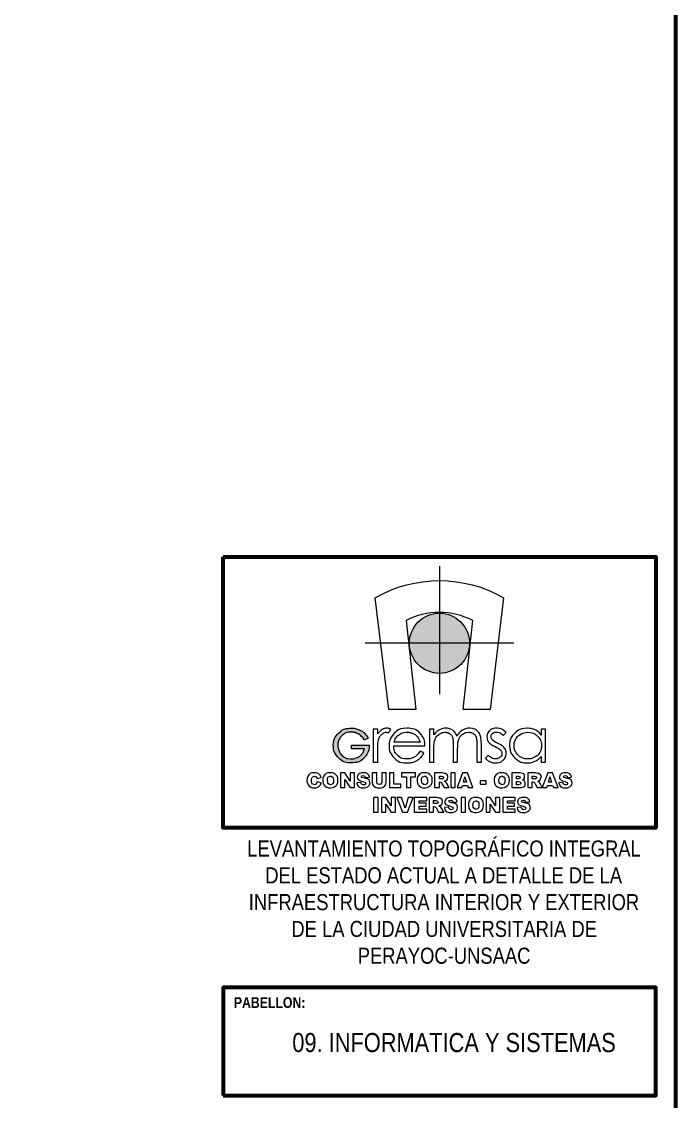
# Model space of a CAD drawing. Header units: inches. Extents: x 140 to 978, y -82 to 38.
# Drawn here: x 663.53 to 670.4, y -11.57 to -0.23 of the extents above; entities that cross this region are included whole.
import ezdxf

# ---------------------------------------------------------------- set-up
doc = ezdxf.new("R2010")
doc.units = ezdxf.units.IN
doc.header["$MEASUREMENT"] = 0
for name, color, linetype, lineweight in [('UNSAAC- ROTULO', 7, 'Continuous', 60), ('UNSAAC-TEXTOS', 250, 'Continuous', 0), ('UNSAAC-TEXTOS ROTULO', 7, 'Continuous', 15)]:
    doc.layers.add(name, color=color, linetype=linetype, lineweight=lineweight)
doc.styles.get("Standard").update_dxf_attribs({"font": 'arial.ttf'})

msp = doc.modelspace()

# ---------------------------------------------------------------- hatches: boundary and pattern name
at = {"layer": 'UNSAAC-TEXTOS'}
h = msp.add_hatch(color=252, dxfattribs=at)
h.dxf.hatch_style = 1
edge = h.paths.add_edge_path()
edge.add_arc((667.916, -6.759), 0.316, 0, 360)
h = msp.add_hatch(color=86, dxfattribs=at)
h.dxf.hatch_style = 1
edge = h.paths.add_edge_path()
edge.add_spline(control_points=[(666.901, -7.667), (666.896, -7.669), (666.891, -7.672), (666.885, -7.676)], knot_values=[0.18875, 0.18875, 0.18875, 0.18875, 0.1925, 0.1925, 0.1925, 0.1925], degree=3, periodic=0)
edge.add_spline(control_points=[(666.885, -7.676), (666.878, -7.681), (666.871, -7.687), (666.863, -7.694)], knot_values=[0.1925, 0.1925, 0.1925, 0.1925, 0.1975, 0.1975, 0.1975, 0.1975], degree=3, periodic=0)
edge.add_spline(control_points=[(666.863, -7.694), (666.859, -7.698), (666.855, -7.702), (666.851, -7.707), (666.851, -7.707), (666.85, -7.708), (666.848, -7.71)], knot_values=[0.1975, 0.1975, 0.1975, 0.1975, 0.2, 0.2, 0.2, 0.205, 0.205, 0.205, 0.205], degree=3, periodic=0)
edge.add_spline(control_points=[(666.848, -7.71), (666.847, -7.712), (666.844, -7.715), (666.841, -7.719)], knot_values=[0.205, 0.205, 0.205, 0.205, 0.21, 0.21, 0.21, 0.21], degree=3, periodic=0)
edge.add_spline(control_points=[(666.841, -7.719), (666.838, -7.722), (666.835, -7.726), (666.832, -7.731)], knot_values=[0.21, 0.21, 0.21, 0.21, 0.215, 0.215, 0.215, 0.215], degree=3, periodic=0)
edge.add_spline(control_points=[(666.832, -7.731), (666.828, -7.735), (666.823, -7.743), (666.819, -7.75), (666.817, -7.753)], knot_values=[0.215, 0.215, 0.215, 0.215, 0.22, 0.2225, 0.2225, 0.2225, 0.2225], degree=3, periodic=0)
edge.add_spline(control_points=[(666.817, -7.753), (666.814, -7.758), (666.812, -7.763), (666.81, -7.769)], knot_values=[0.2225, 0.2225, 0.2225, 0.2225, 0.2275, 0.2275, 0.2275, 0.2275], degree=3, periodic=0)
edge.add_spline(control_points=[(666.81, -7.769), (666.807, -7.775), (666.806, -7.782), (666.804, -7.789)], knot_values=[0.2275, 0.2275, 0.2275, 0.2275, 0.2325, 0.2325, 0.2325, 0.2325], degree=3, periodic=0)
edge.add_spline(control_points=[(666.804, -7.789), (666.803, -7.797), (666.802, -7.806), (666.801, -7.816)], knot_values=[0.2325, 0.2325, 0.2325, 0.2325, 0.2375, 0.2375, 0.2375, 0.2375], degree=3, periodic=0)
edge.add_spline(control_points=[(666.801, -7.816), (666.801, -7.821), (666.801, -7.826), (666.801, -7.832), (666.801, -7.832), (666.801, -7.834), (666.801, -7.836)], knot_values=[0.2375, 0.2375, 0.2375, 0.2375, 0.24, 0.24, 0.24, 0.245, 0.245, 0.245, 0.245], degree=3, periodic=0)
edge.add_spline(control_points=[(666.801, -7.836), (666.801, -7.838), (666.801, -7.842), (666.801, -7.846)], knot_values=[0.245, 0.245, 0.245, 0.245, 0.25, 0.25, 0.25, 0.25], degree=3, periodic=0)
edge.add_spline(control_points=[(666.801, -7.846), (666.802, -7.85), (666.802, -7.855), (666.802, -7.859)], knot_values=[0.25, 0.25, 0.25, 0.25, 0.255, 0.255, 0.255, 0.255], degree=3, periodic=0)
edge.add_spline(control_points=[(666.802, -7.859), (666.803, -7.864), (666.804, -7.872), (666.805, -7.88), (666.806, -7.883)], knot_values=[0.255, 0.255, 0.255, 0.255, 0.26, 0.2625, 0.2625, 0.2625, 0.2625], degree=3, periodic=0)
edge.add_spline(control_points=[(666.806, -7.883), (666.807, -7.888), (666.809, -7.893), (666.811, -7.899)], knot_values=[0.2625, 0.2625, 0.2625, 0.2625, 0.2675, 0.2675, 0.2675, 0.2675], degree=3, periodic=0)
edge.add_spline(control_points=[(666.811, -7.899), (666.813, -7.904), (666.816, -7.91), (666.82, -7.916)], knot_values=[0.2675, 0.2675, 0.2675, 0.2675, 0.2725, 0.2725, 0.2725, 0.2725], degree=3, periodic=0)
edge.add_spline(control_points=[(666.82, -7.916), (666.823, -7.923), (666.828, -7.93), (666.834, -7.937)], knot_values=[0.2725, 0.2725, 0.2725, 0.2725, 0.2775, 0.2775, 0.2775, 0.2775], degree=3, periodic=0)
edge.add_spline(control_points=[(666.834, -7.937), (666.837, -7.941), (666.84, -7.945), (666.844, -7.95), (666.844, -7.95), (666.845, -7.951), (666.847, -7.953)], knot_values=[0.2775, 0.2775, 0.2775, 0.2775, 0.28, 0.28, 0.28, 0.285, 0.285, 0.285, 0.285], degree=3, periodic=0)
edge.add_spline(control_points=[(666.847, -7.953), (666.851, -7.958), (666.858, -7.966), (666.868, -7.975)], knot_values=[0.285, 0.285, 0.285, 0.285, 0.295, 0.295, 0.295, 0.295], degree=3, periodic=0)
edge.add_spline(control_points=[(666.868, -7.975), (666.872, -7.979), (666.88, -7.986), (666.888, -7.992), (666.891, -7.994)], knot_values=[0.295, 0.295, 0.295, 0.295, 0.3, 0.3025, 0.3025, 0.3025, 0.3025], degree=3, periodic=0)
edge.add_spline(control_points=[(666.891, -7.994), (666.895, -7.996), (666.899, -7.999), (666.904, -8.001)], knot_values=[0.3025, 0.3025, 0.3025, 0.3025, 0.30625, 0.30625, 0.30625, 0.30625], degree=3, periodic=0)
edge.add_spline(control_points=[(666.904, -8.001), (666.908, -8.003), (666.911, -8.004), (666.915, -8.006)], knot_values=[0.30625, 0.30625, 0.30625, 0.30625, 0.30875, 0.30875, 0.30875, 0.30875], degree=3, periodic=0)
edge.add_spline(control_points=[(666.915, -8.006), (666.921, -8.008), (666.927, -8.009), (666.934, -8.011)], knot_values=[0.30875, 0.30875, 0.30875, 0.30875, 0.3125, 0.3125, 0.3125, 0.3125], degree=3, periodic=0)
edge.add_spline(control_points=[(666.934, -8.011), (666.943, -8.013), (666.954, -8.014), (666.967, -8.015)], knot_values=[0.3125, 0.3125, 0.3125, 0.3125, 0.3175, 0.3175, 0.3175, 0.3175], degree=3, periodic=0)
edge.add_spline(control_points=[(666.967, -8.015), (666.974, -8.015), (666.981, -8.015), (666.988, -8.015), (666.988, -8.015), (666.99, -8.015), (666.994, -8.015)], knot_values=[0.3175, 0.3175, 0.3175, 0.3175, 0.32, 0.32, 0.32, 0.325, 0.325, 0.325, 0.325], degree=3, periodic=0)
edge.add_spline(control_points=[(666.994, -8.015), (667, -8.015), (667.013, -8.014), (667.026, -8.013)], knot_values=[0.325, 0.325, 0.325, 0.325, 0.335, 0.335, 0.335, 0.335], degree=3, periodic=0)
edge.add_spline(control_points=[(667.026, -8.013), (667.033, -8.012), (667.044, -8.01), (667.054, -8.008), (667.058, -8.007)], knot_values=[0.335, 0.335, 0.335, 0.335, 0.34, 0.3425, 0.3425, 0.3425, 0.3425], degree=3, periodic=0)
edge.add_spline(control_points=[(667.058, -8.007), (667.063, -8.006), (667.068, -8.004), (667.073, -8.002)], knot_values=[0.3425, 0.3425, 0.3425, 0.3425, 0.34625, 0.34625, 0.34625, 0.34625], degree=3, periodic=0)
edge.add_spline(control_points=[(667.073, -8.002), (667.077, -8), (667.08, -7.999), (667.084, -7.997)], knot_values=[0.34625, 0.34625, 0.34625, 0.34625, 0.34875, 0.34875, 0.34875, 0.34875], degree=3, periodic=0)
edge.add_spline(control_points=[(667.084, -7.997), (667.089, -7.994), (667.095, -7.99), (667.1, -7.986)], knot_values=[0.34875, 0.34875, 0.34875, 0.34875, 0.3525, 0.3525, 0.3525, 0.3525], degree=3, periodic=0)
edge.add_spline(control_points=[(667.1, -7.986), (667.108, -7.98), (667.116, -7.972), (667.124, -7.963)], knot_values=[0.3525, 0.3525, 0.3525, 0.3525, 0.3575, 0.3575, 0.3575, 0.3575], degree=3, periodic=0)
edge.add_spline(control_points=[(667.124, -7.963), (667.128, -7.959), (667.133, -7.954), (667.138, -7.948), (667.138, -7.948), (667.138, -7.947), (667.14, -7.945)], knot_values=[0.3575, 0.3575, 0.3575, 0.3575, 0.36, 0.36, 0.36, 0.365, 0.365, 0.365, 0.365], degree=3, periodic=0)
edge.add_spline(control_points=[(667.14, -7.945), (667.143, -7.942), (667.148, -7.935), (667.153, -7.927)], knot_values=[0.365, 0.365, 0.365, 0.365, 0.375, 0.375, 0.375, 0.375], degree=3, periodic=0)
edge.add_spline(control_points=[(667.153, -7.927), (667.156, -7.923), (667.16, -7.917), (667.163, -7.91), (667.164, -7.908)], knot_values=[0.375, 0.375, 0.375, 0.375, 0.38, 0.3825, 0.3825, 0.3825, 0.3825], degree=3, periodic=0)
edge.add_spline(control_points=[(667.164, -7.908), (667.167, -7.903), (667.169, -7.898), (667.17, -7.892)], knot_values=[0.3825, 0.3825, 0.3825, 0.3825, 0.3875, 0.3875, 0.3875, 0.3875], degree=3, periodic=0)
edge.add_spline(control_points=[(667.17, -7.892), (667.172, -7.887), (667.174, -7.88), (667.175, -7.873)], knot_values=[0.3875, 0.3875, 0.3875, 0.3875, 0.3925, 0.3925, 0.3925, 0.3925], degree=3, periodic=0)
edge.add_spline(control_points=[(667.175, -7.873), (667.176, -7.865), (667.177, -7.856), (667.177, -7.846)], knot_values=[0.3925, 0.3925, 0.3925, 0.3925, 0.3975, 0.3975, 0.3975, 0.3975], degree=3, periodic=0)
edge.add_spline(control_points=[(667.177, -7.846), (667.178, -7.841), (667.178, -7.836), (667.178, -7.83)], knot_values=[0.3975, 0.3975, 0.3975, 0.3975, 0.4, 0.4, 0.4, 0.4], degree=3, periodic=0)
edge.add_spline(control_points=[(667.178, -7.83), (667.178, -7.83), (667.178, -7.83), (666.991, -7.83), (666.991, -7.83)], knot_values=[0.4, 0.4, 0.4, 0.4, 0.42, 0.44, 0.44, 0.44, 0.44], degree=3, periodic=0)
edge.add_spline(control_points=[(666.991, -7.83), (666.991, -7.83), (666.991, -7.83), (666.991, -7.868), (666.991, -7.868)], knot_values=[0.44, 0.44, 0.44, 0.44, 0.46, 0.48, 0.48, 0.48, 0.48], degree=3, periodic=0)
edge.add_spline(control_points=[(666.991, -7.868), (666.991, -7.868), (666.991, -7.868), (667.127, -7.868), (667.127, -7.868), (667.127, -7.868), (667.126, -7.871), (667.124, -7.875)], knot_values=[0.48, 0.48, 0.48, 0.48, 0.5, 0.52, 0.52, 0.52, 0.53, 0.53, 0.53, 0.53], degree=3, periodic=0)
edge.add_spline(control_points=[(667.12, -7.891), (667.121, -7.885), (667.123, -7.88), (667.124, -7.875)], knot_values=[0.53, 0.53, 0.53, 0.53, 0.54, 0.54, 0.54, 0.54], degree=3, periodic=0)
edge.add_spline(control_points=[(667.107, -7.915), (667.111, -7.909), (667.114, -7.904), (667.116, -7.899)], knot_values=[0.545, 0.545, 0.545, 0.545, 0.555, 0.555, 0.555, 0.555], degree=3, periodic=0)
edge.add_spline(control_points=[(667.099, -7.925), (667.102, -7.922), (667.105, -7.918), (667.107, -7.915)], knot_values=[0.555, 0.555, 0.555, 0.555, 0.56, 0.56, 0.56, 0.56], degree=3, periodic=0)
edge.add_spline(control_points=[(667.045, -7.962), (667.049, -7.961), (667.051, -7.96), (667.051, -7.96), (667.071, -7.951), (667.087, -7.939), (667.099, -7.925), (667.099, -7.925)], knot_values=[0.56, 0.56, 0.56, 0.56, 0.57, 0.57, 0.57, 0.59, 0.61, 0.61, 0.61, 0.61], degree=3, periodic=0)
edge.add_spline(control_points=[(667.031, -7.967), (667.036, -7.966), (667.041, -7.964), (667.045, -7.962)], knot_values=[0.61, 0.61, 0.61, 0.61, 0.62, 0.62, 0.62, 0.62], degree=3, periodic=0)
edge.add_spline(control_points=[(667.015, -7.971), (667.018, -7.971), (667.021, -7.97), (667.023, -7.969)], knot_values=[0.625, 0.625, 0.625, 0.625, 0.63, 0.63, 0.63, 0.63], degree=3, periodic=0)
edge.add_spline(control_points=[(666.978, -7.972), (666.985, -7.973), (666.989, -7.973), (666.989, -7.973), (666.994, -7.973), (666.999, -7.973), (667.003, -7.972)], knot_values=[0.635, 0.635, 0.635, 0.635, 0.645, 0.645, 0.645, 0.65, 0.65, 0.65, 0.65], degree=3, periodic=0)
edge.add_spline(control_points=[(666.948, -7.969), (666.95, -7.969), (666.961, -7.971), (666.971, -7.972), (666.978, -7.972)], knot_values=[0.65, 0.65, 0.65, 0.65, 0.6525, 0.6625, 0.6625, 0.6625, 0.6625], degree=3, periodic=0)
edge.add_spline(control_points=[(666.935, -7.965), (666.94, -7.967), (666.944, -7.968), (666.948, -7.969)], knot_values=[0.6625, 0.6625, 0.6625, 0.6625, 0.6675, 0.6675, 0.6675, 0.6675], degree=3, periodic=0)
edge.add_spline(control_points=[(666.922, -7.958), (666.927, -7.961), (666.931, -7.963), (666.935, -7.965)], knot_values=[0.6675, 0.6675, 0.6675, 0.6675, 0.6725, 0.6725, 0.6725, 0.6725], degree=3, periodic=0)
edge.add_spline(control_points=[(666.906, -7.947), (666.911, -7.952), (666.917, -7.955), (666.922, -7.958)], knot_values=[0.6725, 0.6725, 0.6725, 0.6725, 0.6775, 0.6775, 0.6775, 0.6775], degree=3, periodic=0)
edge.add_spline(control_points=[(666.861, -7.89), (666.862, -7.892), (666.863, -7.893), (666.863, -7.893), (666.872, -7.913), (666.883, -7.928), (666.896, -7.94), (666.896, -7.94)], knot_values=[0.68, 0.68, 0.68, 0.68, 0.685, 0.685, 0.685, 0.705, 0.725, 0.725, 0.725, 0.725], degree=3, periodic=0)
edge.add_spline(control_points=[(666.854, -7.871), (666.857, -7.879), (666.86, -7.886), (666.861, -7.89)], knot_values=[0.725, 0.725, 0.725, 0.725, 0.735, 0.735, 0.735, 0.735], degree=3, periodic=0)
edge.add_spline(control_points=[(666.849, -7.851), (666.849, -7.853), (666.851, -7.86), (666.853, -7.867), (666.854, -7.871)], knot_values=[0.735, 0.735, 0.735, 0.735, 0.7375, 0.7425, 0.7425, 0.7425, 0.7425], degree=3, periodic=0)
edge.add_spline(control_points=[(666.847, -7.836), (666.847, -7.838), (666.848, -7.841), (666.848, -7.843)], knot_values=[0.745, 0.745, 0.745, 0.745, 0.7475, 0.7475, 0.7475, 0.7475], degree=3, periodic=0)
edge.add_spline(control_points=[(666.848, -7.818), (666.847, -7.825), (666.847, -7.83), (666.847, -7.836)], knot_values=[0.7475, 0.7475, 0.7475, 0.7475, 0.7525, 0.7525, 0.7525, 0.7525], degree=3, periodic=0)
edge.add_spline(control_points=[(666.852, -7.797), (666.85, -7.805), (666.849, -7.812), (666.848, -7.818)], knot_values=[0.7525, 0.7525, 0.7525, 0.7525, 0.7575, 0.7575, 0.7575, 0.7575], degree=3, periodic=0)
edge.add_spline(control_points=[(666.892, -7.729), (666.89, -7.73), (666.89, -7.731), (666.89, -7.731), (666.874, -7.746), (666.863, -7.764), (666.856, -7.784), (666.856, -7.784)], knot_values=[0.76, 0.76, 0.76, 0.76, 0.765, 0.765, 0.765, 0.785, 0.805, 0.805, 0.805, 0.805], degree=3, periodic=0)
edge.add_spline(control_points=[(666.907, -7.716), (666.9, -7.721), (666.895, -7.726), (666.892, -7.729)], knot_values=[0.805, 0.805, 0.805, 0.805, 0.815, 0.815, 0.815, 0.815], degree=3, periodic=0)
edge.add_spline(control_points=[(666.923, -7.705), (666.921, -7.706), (666.915, -7.71), (666.91, -7.714), (666.907, -7.716)], knot_values=[0.815, 0.815, 0.815, 0.815, 0.8175, 0.8225, 0.8225, 0.8225, 0.8225], degree=3, periodic=0)
edge.add_spline(control_points=[(666.936, -7.699), (666.931, -7.701), (666.927, -7.703), (666.923, -7.705)], knot_values=[0.8225, 0.8225, 0.8225, 0.8225, 0.8275, 0.8275, 0.8275, 0.8275], degree=3, periodic=0)
edge.add_spline(control_points=[(666.952, -7.695), (666.946, -7.696), (666.94, -7.697), (666.936, -7.699)], knot_values=[0.8275, 0.8275, 0.8275, 0.8275, 0.8325, 0.8325, 0.8325, 0.8325], degree=3, periodic=0)
edge.add_spline(control_points=[(666.973, -7.693), (666.965, -7.693), (666.958, -7.694), (666.952, -7.695)], knot_values=[0.8325, 0.8325, 0.8325, 0.8325, 0.8375, 0.8375, 0.8375, 0.8375], degree=3, periodic=0)
edge.add_spline(control_points=[(666.987, -7.692), (666.982, -7.692), (666.977, -7.693), (666.973, -7.693)], knot_values=[0.8375, 0.8375, 0.8375, 0.8375, 0.84, 0.84, 0.84, 0.84], degree=3, periodic=0)
edge.add_spline(control_points=[(667.041, -7.702), (667.024, -7.695), (667.005, -7.692), (666.987, -7.692), (666.987, -7.692)], knot_values=[0.84, 0.84, 0.84, 0.84, 0.86, 0.88, 0.88, 0.88, 0.88], degree=3, periodic=0)
edge.add_spline(control_points=[(667.086, -7.726), (667.074, -7.716), (667.059, -7.708), (667.041, -7.702), (667.041, -7.702)], knot_values=[0.88, 0.88, 0.88, 0.88, 0.9, 0.92, 0.92, 0.92, 0.92], degree=3, periodic=0)
edge.add_spline(control_points=[(667.086, -7.726), (667.086, -7.726), (667.098, -7.736), (667.112, -7.752), (667.126, -7.775)], knot_values=[0.92, 0.92, 0.92, 0.92, 0.96, 1, 1, 1, 1], degree=3, periodic=0)
edge.add_spline(control_points=[(667.126, -7.775), (667.126, -7.775), (667.136, -7.77), (667.146, -7.765)], knot_values=[0, 0, 0, 0, 0.02, 0.02, 0.02, 0.02], degree=3, periodic=0)
edge.add_spline(control_points=[(667.146, -7.765), (667.156, -7.76), (667.166, -7.755), (667.166, -7.755), (667.166, -7.755), (667.164, -7.752), (667.161, -7.748)], knot_values=[0.02, 0.02, 0.02, 0.02, 0.04, 0.04, 0.04, 0.05, 0.05, 0.05, 0.05], degree=3, periodic=0)
edge.add_spline(control_points=[(667.161, -7.748), (667.159, -7.743), (667.156, -7.737), (667.152, -7.732)], knot_values=[0.05, 0.05, 0.05, 0.05, 0.06, 0.06, 0.06, 0.06], degree=3, periodic=0)
edge.add_spline(control_points=[(667.152, -7.732), (667.15, -7.729), (667.149, -7.727), (667.147, -7.724)], knot_values=[0.06, 0.06, 0.06, 0.06, 0.065, 0.065, 0.065, 0.065], degree=3, periodic=0)
edge.add_spline(control_points=[(667.147, -7.724), (667.145, -7.721), (667.143, -7.719), (667.14, -7.716)], knot_values=[0.065, 0.065, 0.065, 0.065, 0.07, 0.07, 0.07, 0.07], degree=3, periodic=0)
edge.add_spline(control_points=[(667.14, -7.716), (667.138, -7.713), (667.135, -7.71), (667.132, -7.707)], knot_values=[0.07, 0.07, 0.07, 0.07, 0.075, 0.075, 0.075, 0.075], degree=3, periodic=0)
edge.add_spline(control_points=[(667.132, -7.707), (667.128, -7.704), (667.125, -7.7), (667.121, -7.697), (667.121, -7.697), (667.118, -7.695), (667.115, -7.692)], knot_values=[0.075, 0.075, 0.075, 0.075, 0.08, 0.08, 0.08, 0.09, 0.09, 0.09, 0.09], degree=3, periodic=0)
edge.add_spline(control_points=[(667.115, -7.692), (667.112, -7.689), (667.108, -7.686), (667.103, -7.683)], knot_values=[0.09, 0.09, 0.09, 0.09, 0.1, 0.1, 0.1, 0.1], degree=3, periodic=0)
edge.add_spline(control_points=[(667.103, -7.683), (667.101, -7.681), (667.098, -7.68), (667.096, -7.678)], knot_values=[0.1, 0.1, 0.1, 0.1, 0.105, 0.105, 0.105, 0.105], degree=3, periodic=0)
edge.add_spline(control_points=[(667.096, -7.678), (667.091, -7.675), (667.085, -7.672), (667.077, -7.668)], knot_values=[0.105, 0.105, 0.105, 0.105, 0.115, 0.115, 0.115, 0.115], degree=3, periodic=0)
edge.add_spline(control_points=[(667.077, -7.668), (667.073, -7.667), (667.069, -7.665), (667.063, -7.663), (667.063, -7.663), (667.061, -7.662), (667.056, -7.661)], knot_values=[0.115, 0.115, 0.115, 0.115, 0.12, 0.12, 0.12, 0.13, 0.13, 0.13, 0.13], degree=3, periodic=0)
edge.add_spline(control_points=[(667.056, -7.661), (667.052, -7.659), (667.047, -7.658), (667.041, -7.656)], knot_values=[0.13, 0.13, 0.13, 0.13, 0.14, 0.14, 0.14, 0.14], degree=3, periodic=0)
edge.add_spline(control_points=[(667.041, -7.656), (667.038, -7.655), (667.035, -7.655), (667.032, -7.654)], knot_values=[0.14, 0.14, 0.14, 0.14, 0.145, 0.145, 0.145, 0.145], degree=3, periodic=0)
edge.add_spline(control_points=[(667.032, -7.654), (667.026, -7.653), (667.019, -7.652), (667.009, -7.652)], knot_values=[0.145, 0.145, 0.145, 0.145, 0.155, 0.155, 0.155, 0.155], degree=3, periodic=0)
edge.add_spline(control_points=[(667.009, -7.652), (667.003, -7.651), (666.998, -7.651), (666.991, -7.651), (666.991, -7.651), (666.989, -7.651), (666.986, -7.651)], knot_values=[0.155, 0.155, 0.155, 0.155, 0.16, 0.16, 0.16, 0.165, 0.165, 0.165, 0.165], degree=3, periodic=0)
edge.add_spline(control_points=[(666.986, -7.651), (666.979, -7.652), (666.968, -7.652), (666.955, -7.653)], knot_values=[0.165, 0.165, 0.165, 0.165, 0.175, 0.175, 0.175, 0.175], degree=3, periodic=0)
edge.add_spline(control_points=[(666.955, -7.653), (666.948, -7.654), (666.938, -7.655), (666.928, -7.657), (666.925, -7.658)], knot_values=[0.175, 0.175, 0.175, 0.175, 0.18, 0.1825, 0.1825, 0.1825, 0.1825], degree=3, periodic=0)
edge.add_spline(control_points=[(666.925, -7.658), (666.92, -7.659), (666.915, -7.66), (666.91, -7.662)], knot_values=[0.1825, 0.1825, 0.1825, 0.1825, 0.18625, 0.18625, 0.18625, 0.18625], degree=3, periodic=0)
edge.add_spline(control_points=[(666.91, -7.662), (666.907, -7.664), (666.904, -7.665), (666.901, -7.667)], knot_values=[0.18625, 0.18625, 0.18625, 0.18625, 0.18875, 0.18875, 0.18875, 0.18875], degree=3, periodic=0)

# ---------------------------------------------------------------- linework, layer by layer
at = {"layer": 'UNSAAC- ROTULO'}
for points in [[(596.895, 30.151), (670.395, 30.151), (670.395, -20.849), (596.895, -20.849)], [(665.642, -5.851), (670.19, -5.851), (670.19, -8.697), (665.642, -8.697)], [(665.642, -11.506), (670.19, -11.506), (670.19, -10.373), (665.642, -10.373)]]:
    msp.add_lwpolyline(points, close=True, dxfattribs=at)
at = {"layer": 'UNSAAC-TEXTOS'}
for p, q in [((667.916, -5.949), (667.916, -7.295)), ((668.698, -6.759), (667.134, -6.759))]:
    msp.add_line(p, q, dxfattribs=at)
at = {"layer": 'UNSAAC-TEXTOS', "lineweight": 20}
msp.add_lwpolyline([(667.669, -7.454), (667.383, -7.454), (667.242, -6.281, -0.266421), (668.59, -6.281), (668.45, -7.454), (668.164, -7.454), (668.266, -6.521, 0.242709), (667.566, -6.52), (667.669, -7.454)], format="xyb", close=True, dxfattribs=at)
at = {"layer": 'UNSAAC-TEXTOS'}
for points in [[(666.649, -8.131), (666.642, -8.128), (666.622, -8.121), (666.602, -8.118), (666.599, -8.118), (666.576, -8.121), (666.559, -8.128), (666.543, -8.141), (666.533, -8.158), (666.526, -8.174), (666.523, -8.198), (666.523, -8.208), (666.529, -8.228), (666.536, -8.244), (666.546, -8.261), (666.563, -8.271), (666.582, -8.277), (666.602, -8.277), (666.619, -8.277), (666.639, -8.271), (666.646, -8.267), (666.659, -8.254), (666.666, -8.244), (666.672, -8.224), (666.632, -8.214), (666.629, -8.218), (666.622, -8.234), (666.619, -8.238), (666.602, -8.244), (666.596, -8.241), (666.579, -8.234), (666.573, -8.221), (666.573, -8.198), (666.573, -8.184), (666.579, -8.168), (666.586, -8.161), (666.602, -8.154), (666.616, -8.158), (666.626, -8.164), (666.629, -8.178), (666.672, -8.168), (666.669, -8.161), (666.662, -8.145)], [(666.828, -8.141), (666.825, -8.138), (666.812, -8.128), (666.792, -8.121), (666.769, -8.118), (666.765, -8.118), (666.745, -8.121), (666.725, -8.128), (666.712, -8.141), (666.709, -8.141), (666.699, -8.158), (666.692, -8.178), (666.692, -8.198), (666.692, -8.204), (666.695, -8.228), (666.702, -8.244), (666.712, -8.257), (666.729, -8.271), (666.732, -8.271), (666.749, -8.277), (666.772, -8.277), (666.775, -8.277), (666.798, -8.274), (666.815, -8.267), (666.828, -8.257), (666.842, -8.241), (666.842, -8.238), (666.848, -8.221), (666.848, -8.198), (666.848, -8.194), (666.848, -8.171), (666.842, -8.154)], [(666.769, -8.154), (666.778, -8.154), (666.795, -8.164), (666.798, -8.174), (666.802, -8.198), (666.802, -8.218), (666.795, -8.234), (666.788, -8.238), (666.772, -8.244), (666.762, -8.241), (666.745, -8.231), (666.742, -8.221), (666.739, -8.198), (666.739, -8.181), (666.745, -8.164), (666.752, -8.161)], [(666.921, -8.121), (666.875, -8.121), (666.875, -8.274), (666.921, -8.274), (666.921, -8.191), (666.978, -8.274), (667.024, -8.274), (667.024, -8.121), (666.978, -8.121), (666.978, -8.208)], [(667.16, -8.184), (667.157, -8.184), (667.141, -8.178), (667.114, -8.171), (667.101, -8.168), (667.094, -8.161), (667.101, -8.151), (667.114, -8.148), (667.127, -8.151), (667.137, -8.168), (667.18, -8.164), (667.174, -8.145), (667.16, -8.131), (667.157, -8.128), (667.141, -8.121), (667.117, -8.118), (667.097, -8.121), (667.081, -8.125), (667.074, -8.128), (667.057, -8.141), (667.057, -8.145), (667.051, -8.164), (667.054, -8.178), (667.064, -8.194), (667.071, -8.198), (667.087, -8.204), (667.111, -8.211), (667.117, -8.214), (667.134, -8.221), (667.141, -8.231), (667.134, -8.244), (667.117, -8.247), (667.114, -8.247), (667.097, -8.238), (667.091, -8.221), (667.048, -8.224), (667.048, -8.228), (667.051, -8.247), (667.064, -8.264), (667.074, -8.271), (667.094, -8.277), (667.117, -8.277), (667.137, -8.277), (667.154, -8.271), (667.164, -8.267), (667.177, -8.254), (667.18, -8.244), (667.187, -8.224), (667.184, -8.221), (667.18, -8.204), (667.177, -8.198)], [(667.257, -8.121), (667.21, -8.121), (667.21, -8.214), (667.21, -8.218), (667.214, -8.241), (667.224, -8.257), (667.24, -8.271), (667.244, -8.271), (667.263, -8.277), (667.267, -8.277), (667.287, -8.277), (667.3, -8.277), (667.32, -8.274), (667.323, -8.271), (667.34, -8.261), (667.343, -8.257), (667.353, -8.241), (667.353, -8.234), (667.356, -8.214), (667.356, -8.121), (667.31, -8.121), (667.31, -8.214), (667.31, -8.218), (667.303, -8.234), (667.303, -8.238), (667.283, -8.241), (667.263, -8.234), (667.257, -8.214)], [(667.509, -8.238), (667.436, -8.238), (667.436, -8.121), (667.39, -8.121), (667.39, -8.274), (667.509, -8.274)], [(667.616, -8.161), (667.665, -8.161), (667.665, -8.121), (667.519, -8.121), (667.519, -8.161), (667.569, -8.161), (667.569, -8.274), (667.616, -8.274)], [(667.831, -8.154), (667.818, -8.141), (667.815, -8.138), (667.802, -8.128), (667.782, -8.121), (667.758, -8.118), (667.755, -8.118), (667.735, -8.121), (667.715, -8.128), (667.702, -8.141), (667.699, -8.141), (667.689, -8.158), (667.682, -8.178), (667.682, -8.198), (667.682, -8.204), (667.685, -8.228), (667.692, -8.244), (667.702, -8.257), (667.719, -8.271), (667.722, -8.271), (667.738, -8.277), (667.762, -8.277), (667.765, -8.277), (667.788, -8.274), (667.805, -8.267), (667.818, -8.257), (667.831, -8.241), (667.831, -8.238), (667.838, -8.221), (667.841, -8.198), (667.841, -8.194), (667.838, -8.171)], [(667.735, -8.164), (667.742, -8.161), (667.758, -8.154), (667.768, -8.154), (667.785, -8.164), (667.788, -8.174), (667.792, -8.198), (667.792, -8.218), (667.785, -8.234), (667.778, -8.238), (667.762, -8.244), (667.752, -8.241), (667.735, -8.231), (667.732, -8.221), (667.728, -8.198), (667.728, -8.181)], [(667.998, -8.138), (667.994, -8.138), (667.978, -8.125), (667.968, -8.125), (667.944, -8.121), (667.865, -8.121), (667.865, -8.274), (667.915, -8.274), (667.915, -8.214), (667.918, -8.214), (667.931, -8.218), (667.938, -8.228), (667.964, -8.274), (668.017, -8.274), (667.994, -8.231), (667.988, -8.221), (667.981, -8.214), (667.968, -8.208), (667.984, -8.201), (668.001, -8.188), (668.001, -8.184), (668.004, -8.164), (668.004, -8.158)], [(667.915, -8.154), (667.934, -8.154), (667.951, -8.158), (667.958, -8.168), (667.954, -8.178), (667.948, -8.181), (667.934, -8.184), (667.915, -8.184)], [(668.081, -8.121), (668.034, -8.121), (668.034, -8.274), (668.081, -8.274)], [(668.21, -8.121), (668.157, -8.121), (668.101, -8.274), (668.15, -8.274), (668.157, -8.251), (668.21, -8.251), (668.217, -8.274), (668.267, -8.274)], [(668.184, -8.161), (668.2, -8.218), (668.167, -8.218)], [(668.629, -8.141), (668.629, -8.138), (668.612, -8.128), (668.592, -8.121), (668.572, -8.118), (668.566, -8.118), (668.546, -8.121), (668.529, -8.128), (668.512, -8.141), (668.509, -8.141), (668.499, -8.158), (668.492, -8.178), (668.492, -8.198), (668.492, -8.204), (668.496, -8.228), (668.502, -8.244), (668.512, -8.257), (668.529, -8.271), (668.532, -8.271), (668.552, -8.277), (668.572, -8.277), (668.579, -8.277), (668.599, -8.274), (668.615, -8.267), (668.629, -8.257), (668.642, -8.241), (668.645, -8.238), (668.649, -8.221), (668.652, -8.198), (668.652, -8.194), (668.649, -8.171), (668.642, -8.154)], [(668.579, -8.154), (668.595, -8.164), (668.602, -8.174), (668.602, -8.198), (668.602, -8.218), (668.595, -8.234), (668.592, -8.238), (668.572, -8.244), (668.566, -8.241), (668.549, -8.231), (668.542, -8.221), (668.539, -8.198), (668.542, -8.181), (668.549, -8.164), (668.552, -8.161), (668.572, -8.154)], [(668.801, -8.131), (668.788, -8.125), (668.765, -8.121), (668.675, -8.121), (668.675, -8.274), (668.758, -8.274), (668.781, -8.274), (668.798, -8.267), (668.815, -8.254), (668.815, -8.251), (668.818, -8.231), (668.818, -8.224), (668.811, -8.208), (668.805, -8.201), (668.788, -8.194), (668.805, -8.184), (668.808, -8.178), (668.811, -8.161), (668.811, -8.148)], [(668.762, -8.158), (668.765, -8.168), (668.762, -8.178), (668.745, -8.181), (668.725, -8.181), (668.725, -8.154), (668.745, -8.154)], [(668.977, -8.138), (668.974, -8.138), (668.958, -8.125), (668.948, -8.125), (668.924, -8.121), (668.845, -8.121), (668.845, -8.274), (668.891, -8.274), (668.891, -8.214), (668.898, -8.214), (668.908, -8.218), (668.918, -8.228), (668.941, -8.274), (668.994, -8.274), (668.974, -8.231), (668.967, -8.221), (668.958, -8.214), (668.948, -8.208), (668.964, -8.201), (668.977, -8.188), (668.977, -8.184), (668.984, -8.164), (668.984, -8.158)], [(668.891, -8.154), (668.914, -8.154), (668.931, -8.158), (668.934, -8.168), (668.931, -8.178), (668.924, -8.181), (668.911, -8.184), (668.891, -8.184)], [(669.104, -8.121), (669.054, -8.121), (668.994, -8.274), (669.044, -8.274), (669.051, -8.251), (669.104, -8.251), (669.114, -8.274), (669.163, -8.274)], [(669.077, -8.161), (669.094, -8.218), (669.061, -8.218)], [(669.286, -8.131), (669.28, -8.128), (669.263, -8.121), (669.24, -8.118), (669.22, -8.121), (669.203, -8.125), (669.197, -8.128), (669.183, -8.141), (669.18, -8.145), (669.177, -8.164), (669.177, -8.178), (669.19, -8.194), (669.193, -8.198), (669.21, -8.204), (669.233, -8.211), (669.24, -8.214), (669.256, -8.221), (669.263, -8.231), (669.256, -8.244), (669.243, -8.247), (669.237, -8.247), (669.22, -8.238), (669.213, -8.221), (669.17, -8.224), (669.17, -8.228), (669.177, -8.247), (669.187, -8.264), (669.197, -8.271), (669.217, -8.277), (669.24, -8.277), (669.26, -8.277), (669.276, -8.271), (669.286, -8.267), (669.3, -8.254), (669.306, -8.244), (669.31, -8.224), (669.31, -8.221), (669.303, -8.204), (669.3, -8.198), (669.283, -8.184), (669.28, -8.184), (669.263, -8.178), (669.24, -8.171), (669.223, -8.168), (669.22, -8.161), (669.223, -8.151), (669.237, -8.148), (669.253, -8.151), (669.26, -8.168), (669.303, -8.164), (669.296, -8.145)], [(668.406, -8.204), (668.343, -8.204), (668.343, -8.238), (668.406, -8.238)], [(668.765, -8.214), (668.772, -8.228), (668.765, -8.238), (668.748, -8.244), (668.725, -8.244), (668.725, -8.211), (668.748, -8.211)], [(667.273, -8.38), (667.224, -8.38), (667.224, -8.533), (667.273, -8.533)], [(667.353, -8.38), (667.307, -8.38), (667.307, -8.533), (667.353, -8.533), (667.353, -8.45), (667.41, -8.533), (667.453, -8.533), (667.453, -8.38), (667.41, -8.38), (667.41, -8.467)], [(667.519, -8.38), (667.469, -8.38), (667.529, -8.533), (667.579, -8.533), (667.639, -8.38), (667.589, -8.38), (667.556, -8.49)], [(667.775, -8.437), (667.702, -8.437), (667.702, -8.414), (667.782, -8.414), (667.782, -8.38), (667.652, -8.38), (667.652, -8.533), (667.782, -8.533), (667.782, -8.5), (667.702, -8.5), (667.702, -8.47), (667.775, -8.47)], [(667.921, -8.384), (667.911, -8.384), (667.888, -8.38), (667.808, -8.38), (667.808, -8.533), (667.855, -8.533), (667.855, -8.473), (667.861, -8.473), (667.871, -8.477), (667.881, -8.487), (667.905, -8.533), (667.961, -8.533), (667.938, -8.49), (667.931, -8.48), (667.921, -8.473), (667.911, -8.467), (667.928, -8.46), (667.941, -8.447), (667.944, -8.443), (667.948, -8.424), (667.948, -8.417), (667.941, -8.397), (667.938, -8.397)], [(668.081, -8.443), (668.077, -8.443), (668.061, -8.437), (668.034, -8.43), (668.021, -8.427), (668.014, -8.42), (668.021, -8.41), (668.034, -8.407), (668.047, -8.41), (668.057, -8.427), (668.101, -8.424), (668.094, -8.404), (668.081, -8.39), (668.077, -8.387), (668.061, -8.38), (668.037, -8.377), (668.017, -8.38), (668.001, -8.384), (667.994, -8.387), (667.978, -8.4), (667.978, -8.404), (667.971, -8.424), (667.974, -8.437), (667.984, -8.453), (667.991, -8.457), (668.008, -8.463), (668.031, -8.47), (668.037, -8.473), (668.054, -8.48), (668.061, -8.49), (668.054, -8.503), (668.037, -8.507), (668.034, -8.507), (668.017, -8.497), (668.011, -8.48), (667.968, -8.483), (667.968, -8.487), (667.971, -8.507), (667.984, -8.523), (667.994, -8.53), (668.014, -8.536), (668.037, -8.536), (668.057, -8.536), (668.074, -8.53), (668.084, -8.527), (668.097, -8.513), (668.101, -8.503), (668.107, -8.483), (668.104, -8.48), (668.101, -8.463), (668.097, -8.457)], [(668.19, -8.38), (668.144, -8.38), (668.144, -8.533), (668.19, -8.533)], [(668.356, -8.397), (668.34, -8.387), (668.32, -8.38), (668.3, -8.377), (668.293, -8.377), (668.273, -8.38), (668.257, -8.387), (668.24, -8.4), (668.237, -8.4), (668.227, -8.417), (668.22, -8.437), (668.22, -8.457), (668.22, -8.463), (668.223, -8.487), (668.23, -8.503), (668.243, -8.517), (668.257, -8.53), (668.26, -8.53), (668.28, -8.536), (668.3, -8.536), (668.306, -8.536), (668.326, -8.533), (668.343, -8.527), (668.356, -8.517), (668.37, -8.5), (668.373, -8.497), (668.376, -8.48), (668.38, -8.457), (668.38, -8.453), (668.376, -8.43), (668.37, -8.414), (668.36, -8.4)], [(668.449, -8.38), (668.406, -8.38), (668.406, -8.533), (668.449, -8.533), (668.449, -8.45), (668.506, -8.533), (668.552, -8.533), (668.552, -8.38), (668.506, -8.38), (668.506, -8.467)], [(668.712, -8.38), (668.582, -8.38), (668.582, -8.533), (668.712, -8.533), (668.712, -8.5), (668.632, -8.5), (668.632, -8.47), (668.705, -8.47), (668.705, -8.437), (668.632, -8.437), (668.632, -8.414), (668.712, -8.414)], [(668.845, -8.443), (668.841, -8.443), (668.825, -8.437), (668.798, -8.43), (668.785, -8.427), (668.778, -8.42), (668.785, -8.41), (668.798, -8.407), (668.811, -8.41), (668.821, -8.427), (668.865, -8.424), (668.858, -8.404), (668.845, -8.39), (668.841, -8.387), (668.825, -8.38), (668.801, -8.377), (668.781, -8.38), (668.765, -8.384), (668.758, -8.387), (668.742, -8.4), (668.742, -8.404), (668.735, -8.424), (668.738, -8.437), (668.748, -8.453), (668.755, -8.457), (668.772, -8.463), (668.795, -8.47), (668.801, -8.473), (668.818, -8.48), (668.825, -8.49), (668.818, -8.503), (668.801, -8.507), (668.798, -8.507), (668.781, -8.497), (668.775, -8.48), (668.732, -8.483), (668.732, -8.487), (668.735, -8.507), (668.748, -8.523), (668.758, -8.53), (668.778, -8.536), (668.801, -8.536), (668.821, -8.536), (668.838, -8.53), (668.848, -8.527), (668.861, -8.513), (668.865, -8.503), (668.871, -8.483), (668.868, -8.48), (668.865, -8.463), (668.861, -8.457)], [(667.895, -8.417), (667.898, -8.427), (667.898, -8.437), (667.888, -8.44), (667.875, -8.443), (667.855, -8.443), (667.855, -8.41), (667.878, -8.41)], [(668.323, -8.424), (668.33, -8.434), (668.33, -8.457), (668.33, -8.477), (668.323, -8.493), (668.32, -8.497), (668.3, -8.503), (668.293, -8.5), (668.277, -8.49), (668.27, -8.48), (668.267, -8.457), (668.27, -8.44), (668.277, -8.424), (668.28, -8.42), (668.3, -8.414), (668.306, -8.414)]]:
    msp.add_lwpolyline(points, close=True, dxfattribs=at)
msp.add_circle((667.916, -6.759), 0.316, dxfattribs=at)
at = {"layer": 'UNSAAC-TEXTOS', "color": 86}
msp.add_open_spline([(667.126, -7.775), (667.126, -7.775), (667.166, -7.755), (667.166, -7.755), (667.166, -7.755), (667.153, -7.731), (667.138, -7.711), (667.121, -7.697), (667.121, -7.697), (667.104, -7.682), (667.084, -7.671), (667.063, -7.663), (667.063, -7.663), (667.042, -7.655), (667.018, -7.651), (666.991, -7.651), (666.991, -7.651), (666.931, -7.651), (666.885, -7.67), (666.851, -7.707), (666.851, -7.707), (666.818, -7.744), (666.801, -7.786), (666.801, -7.832), (666.801, -7.832), (666.801, -7.876), (666.815, -7.915), (666.844, -7.95), (666.844, -7.95), (666.88, -7.993), (666.928, -8.015), (666.988, -8.015), (666.988, -8.015), (667.051, -8.015), (667.1, -7.993), (667.138, -7.948), (667.138, -7.948), (667.164, -7.916), (667.177, -7.877), (667.178, -7.83), (667.178, -7.83), (667.178, -7.83), (666.991, -7.83), (666.991, -7.83), (666.991, -7.83), (666.991, -7.83), (666.991, -7.868), (666.991, -7.868), (666.991, -7.868), (666.991, -7.868), (667.127, -7.868), (667.127, -7.868), (667.127, -7.868), (667.12, -7.892), (667.111, -7.911), (667.099, -7.925), (667.099, -7.925), (667.087, -7.939), (667.071, -7.951), (667.051, -7.96), (667.051, -7.96), (667.032, -7.968), (667.011, -7.973), (666.989, -7.973), (666.989, -7.973), (666.953, -7.973), (666.922, -7.962), (666.896, -7.94), (666.896, -7.94), (666.883, -7.928), (666.872, -7.913), (666.863, -7.893), (666.863, -7.893), (666.847, -7.859), (666.845, -7.82), (666.856, -7.784), (666.856, -7.784), (666.863, -7.764), (666.874, -7.746), (666.89, -7.731), (666.89, -7.731), (666.916, -7.705), (666.948, -7.692), (666.987, -7.692), (666.987, -7.692), (667.005, -7.692), (667.024, -7.695), (667.041, -7.702), (667.041, -7.702), (667.059, -7.708), (667.074, -7.716), (667.086, -7.726), (667.086, -7.726), (667.098, -7.736), (667.112, -7.752), (667.126, -7.775)], degree=3, knots=[0, 0, 0, 0, 0.04, 0.04, 0.04, 0.06, 0.08, 0.08, 0.08, 0.1, 0.12, 0.12, 0.12, 0.14, 0.16, 0.16, 0.16, 0.18, 0.2, 0.2, 0.2, 0.22, 0.24, 0.24, 0.24, 0.26, 0.28, 0.28, 0.28, 0.3, 0.32, 0.32, 0.32, 0.34, 0.36, 0.36, 0.36, 0.38, 0.4, 0.4, 0.4, 0.42, 0.44, 0.44, 0.44, 0.46, 0.48, 0.48, 0.48, 0.5, 0.52, 0.52, 0.52, 0.54, 0.56, 0.56, 0.56, 0.58, 0.6, 0.6, 0.6, 0.62, 0.64, 0.64, 0.64, 0.66, 0.68, 0.68, 0.68, 0.7, 0.72, 0.72, 0.72, 0.74, 0.76, 0.76, 0.76, 0.78, 0.8, 0.8, 0.8, 0.82, 0.84, 0.84, 0.84, 0.86, 0.88, 0.88, 0.88, 0.9, 0.92, 0.92, 0.92, 0.96, 1, 1, 1, 1], dxfattribs=at)
at = {"layer": 'UNSAAC-TEXTOS'}
for points, knots in [([(667.22, -7.66), (667.22, -7.66), (667.268, -7.66), (667.268, -7.66), (667.268, -7.66), (667.268, -7.66), (667.268, -7.711), (667.268, -7.711), (667.268, -7.711), (667.283, -7.69), (667.298, -7.676), (667.314, -7.666), (667.314, -7.666), (667.329, -7.656), (667.346, -7.651), (667.363, -7.651), (667.363, -7.651), (667.376, -7.651), (667.39, -7.655), (667.405, -7.663), (667.405, -7.663), (667.405, -7.663), (667.38, -7.7), (667.38, -7.7), (667.38, -7.7), (667.37, -7.696), (667.362, -7.694), (667.355, -7.694), (667.355, -7.694), (667.34, -7.694), (667.325, -7.7), (667.31, -7.713), (667.31, -7.713), (667.296, -7.725), (667.285, -7.744), (667.277, -7.77), (667.277, -7.77), (667.271, -7.789), (667.268, -7.829), (667.268, -7.889), (667.268, -7.889), (667.268, -7.889), (667.268, -8.007), (667.268, -8.007), (667.268, -8.007), (667.268, -8.007), (667.22, -8.007), (667.22, -8.007), (667.22, -8.007), (667.22, -8.007), (667.22, -7.66), (667.22, -7.66)], [0, 0, 0, 0, 0.071429, 0.071429, 0.071429, 0.107143, 0.142857, 0.142857, 0.142857, 0.178571, 0.214286, 0.214286, 0.214286, 0.25, 0.285714, 0.285714, 0.285714, 0.321429, 0.357143, 0.357143, 0.357143, 0.392857, 0.428571, 0.428571, 0.428571, 0.464286, 0.5, 0.5, 0.5, 0.535714, 0.571429, 0.571429, 0.571429, 0.607143, 0.642857, 0.642857, 0.642857, 0.678571, 0.714286, 0.714286, 0.714286, 0.75, 0.785714, 0.785714, 0.785714, 0.821429, 0.857143, 0.857143, 0.857143, 0.928571, 1, 1, 1, 1]), ([(667.712, -7.892), (667.712, -7.892), (667.752, -7.911), (667.752, -7.911), (667.752, -7.911), (667.739, -7.936), (667.724, -7.955), (667.707, -7.97), (667.707, -7.97), (667.69, -7.985), (667.671, -7.996), (667.649, -8.004), (667.649, -8.004), (667.628, -8.011), (667.604, -8.015), (667.577, -8.015), (667.577, -8.015), (667.517, -8.015), (667.471, -7.997), (667.437, -7.96), (667.437, -7.96), (667.404, -7.923), (667.387, -7.881), (667.387, -7.834), (667.387, -7.834), (667.387, -7.79), (667.401, -7.751), (667.43, -7.717), (667.43, -7.717), (667.466, -7.673), (667.514, -7.651), (667.574, -7.651), (667.574, -7.651), (667.637, -7.651), (667.686, -7.674), (667.724, -7.718), (667.724, -7.718), (667.75, -7.75), (667.764, -7.789), (667.764, -7.837), (667.764, -7.837), (667.764, -7.837), (667.435, -7.837), (667.435, -7.837), (667.435, -7.837), (667.436, -7.877), (667.449, -7.91), (667.476, -7.935), (667.476, -7.935), (667.502, -7.961), (667.534, -7.974), (667.573, -7.974), (667.573, -7.974), (667.591, -7.974), (667.61, -7.971), (667.627, -7.965), (667.627, -7.965), (667.645, -7.959), (667.66, -7.951), (667.672, -7.941), (667.672, -7.941), (667.684, -7.93), (667.698, -7.914), (667.712, -7.892)], [0, 0, 0, 0, 0.058824, 0.058824, 0.058824, 0.088235, 0.117647, 0.117647, 0.117647, 0.147059, 0.176471, 0.176471, 0.176471, 0.205882, 0.235294, 0.235294, 0.235294, 0.264706, 0.294118, 0.294118, 0.294118, 0.323529, 0.352941, 0.352941, 0.352941, 0.382353, 0.411765, 0.411765, 0.411765, 0.441176, 0.470588, 0.470588, 0.470588, 0.5, 0.529412, 0.529412, 0.529412, 0.558824, 0.588235, 0.588235, 0.588235, 0.617647, 0.647059, 0.647059, 0.647059, 0.676471, 0.705882, 0.705882, 0.705882, 0.735294, 0.764706, 0.764706, 0.764706, 0.794118, 0.823529, 0.823529, 0.823529, 0.852941, 0.882353, 0.882353, 0.882353, 0.941176, 1, 1, 1, 1]), ([(667.713, -7.798), (667.706, -7.774), (667.697, -7.755), (667.685, -7.741), (667.685, -7.741), (667.673, -7.727), (667.657, -7.716), (667.637, -7.707), (667.637, -7.707), (667.618, -7.698), (667.597, -7.694), (667.575, -7.694), (667.575, -7.694), (667.539, -7.694), (667.508, -7.705), (667.482, -7.727), (667.482, -7.727), (667.463, -7.743), (667.449, -7.766), (667.44, -7.798), (667.44, -7.798), (667.44, -7.798), (667.713, -7.798), (667.713, -7.798)], [0, 0, 0, 0, 0.142857, 0.142857, 0.142857, 0.214286, 0.285714, 0.285714, 0.285714, 0.357143, 0.428571, 0.428571, 0.428571, 0.5, 0.571429, 0.571429, 0.571429, 0.642857, 0.714286, 0.714286, 0.714286, 0.857143, 1, 1, 1, 1]), ([(667.812, -7.66), (667.812, -7.66), (667.858, -7.66), (667.858, -7.66), (667.858, -7.66), (667.858, -7.66), (667.858, -7.72), (667.858, -7.72), (667.858, -7.72), (667.875, -7.698), (667.891, -7.681), (667.909, -7.671), (667.909, -7.671), (667.932, -7.658), (667.957, -7.651), (667.983, -7.651), (667.983, -7.651), (668.001, -7.651), (668.018, -7.655), (668.034, -7.661), (668.034, -7.661), (668.049, -7.668), (668.062, -7.677), (668.072, -7.687), (668.072, -7.687), (668.082, -7.698), (668.091, -7.714), (668.099, -7.735), (668.099, -7.735), (668.114, -7.707), (668.134, -7.687), (668.157, -7.673), (668.157, -7.673), (668.18, -7.658), (668.205, -7.651), (668.232, -7.651), (668.232, -7.651), (668.258, -7.651), (668.28, -7.657), (668.299, -7.669), (668.299, -7.669), (668.318, -7.682), (668.333, -7.698), (668.342, -7.72), (668.342, -7.72), (668.351, -7.742), (668.356, -7.774), (668.356, -7.818), (668.356, -7.818), (668.356, -7.818), (668.356, -8.007), (668.356, -8.007), (668.356, -8.007), (668.356, -8.007), (668.308, -8.007), (668.308, -8.007), (668.308, -8.007), (668.308, -8.007), (668.308, -7.817), (668.308, -7.817), (668.308, -7.817), (668.308, -7.78), (668.305, -7.755), (668.3, -7.741), (668.3, -7.741), (668.294, -7.727), (668.285, -7.716), (668.271, -7.707), (668.271, -7.707), (668.258, -7.699), (668.242, -7.694), (668.223, -7.694), (668.223, -7.694), (668.2, -7.694), (668.18, -7.701), (668.161, -7.714), (668.161, -7.714), (668.142, -7.726), (668.128, -7.743), (668.12, -7.765), (668.12, -7.765), (668.111, -7.786), (668.107, -7.821), (668.107, -7.871), (668.107, -7.871), (668.107, -7.871), (668.107, -8.007), (668.107, -8.007), (668.107, -8.007), (668.107, -8.007), (668.06, -8.007), (668.06, -8.007), (668.06, -8.007), (668.06, -8.007), (668.06, -7.829), (668.06, -7.829), (668.06, -7.829), (668.06, -7.787), (668.057, -7.759), (668.052, -7.744), (668.052, -7.744), (668.046, -7.729), (668.037, -7.717), (668.023, -7.708), (668.023, -7.708), (668.009, -7.699), (667.993, -7.694), (667.975, -7.694), (667.975, -7.694), (667.953, -7.694), (667.933, -7.701), (667.914, -7.713), (667.914, -7.713), (667.895, -7.725), (667.881, -7.742), (667.872, -7.763), (667.872, -7.763), (667.863, -7.784), (667.858, -7.816), (667.858, -7.86), (667.858, -7.86), (667.858, -7.86), (667.858, -8.007), (667.858, -8.007), (667.858, -8.007), (667.858, -8.007), (667.812, -8.007), (667.812, -8.007), (667.812, -8.007), (667.812, -8.007), (667.812, -7.66), (667.812, -7.66)], [0, 0, 0, 0, 0.029412, 0.029412, 0.029412, 0.044118, 0.058824, 0.058824, 0.058824, 0.073529, 0.088235, 0.088235, 0.088235, 0.102941, 0.117647, 0.117647, 0.117647, 0.132353, 0.147059, 0.147059, 0.147059, 0.161765, 0.176471, 0.176471, 0.176471, 0.191176, 0.205882, 0.205882, 0.205882, 0.220588, 0.235294, 0.235294, 0.235294, 0.25, 0.264706, 0.264706, 0.264706, 0.279412, 0.294118, 0.294118, 0.294118, 0.308824, 0.323529, 0.323529, 0.323529, 0.338235, 0.352941, 0.352941, 0.352941, 0.367647, 0.382353, 0.382353, 0.382353, 0.397059, 0.411765, 0.411765, 0.411765, 0.426471, 0.441176, 0.441176, 0.441176, 0.455882, 0.470588, 0.470588, 0.470588, 0.485294, 0.5, 0.5, 0.5, 0.514706, 0.529412, 0.529412, 0.529412, 0.544118, 0.558824, 0.558824, 0.558824, 0.573529, 0.588235, 0.588235, 0.588235, 0.602941, 0.617647, 0.617647, 0.617647, 0.632353, 0.647059, 0.647059, 0.647059, 0.661765, 0.676471, 0.676471, 0.676471, 0.691176, 0.705882, 0.705882, 0.705882, 0.720588, 0.735294, 0.735294, 0.735294, 0.75, 0.764706, 0.764706, 0.764706, 0.779412, 0.794118, 0.794118, 0.794118, 0.808824, 0.823529, 0.823529, 0.823529, 0.838235, 0.852941, 0.852941, 0.852941, 0.867647, 0.882353, 0.882353, 0.882353, 0.897059, 0.911765, 0.911765, 0.911765, 0.926471, 0.941176, 0.941176, 0.941176, 0.970588, 1, 1, 1, 1]), ([(668.617, -7.697), (668.617, -7.697), (668.587, -7.727), (668.587, -7.727), (668.587, -7.727), (668.562, -7.704), (668.537, -7.692), (668.513, -7.692), (668.513, -7.692), (668.498, -7.692), (668.485, -7.697), (668.474, -7.707), (668.474, -7.707), (668.463, -7.716), (668.458, -7.727), (668.458, -7.74), (668.458, -7.74), (668.458, -7.751), (668.462, -7.762), (668.471, -7.772), (668.471, -7.772), (668.48, -7.783), (668.499, -7.795), (668.528, -7.809), (668.528, -7.809), (668.562, -7.826), (668.586, -7.843), (668.599, -7.859), (668.599, -7.859), (668.611, -7.875), (668.617, -7.893), (668.617, -7.913), (668.617, -7.913), (668.617, -7.942), (668.606, -7.966), (668.585, -7.985), (668.585, -7.985), (668.564, -8.005), (668.538, -8.015), (668.507, -8.015), (668.507, -8.015), (668.486, -8.015), (668.466, -8.011), (668.446, -8.002), (668.446, -8.002), (668.427, -7.993), (668.412, -7.981), (668.399, -7.966), (668.399, -7.966), (668.399, -7.966), (668.428, -7.934), (668.428, -7.934), (668.428, -7.934), (668.452, -7.96), (668.478, -7.973), (668.505, -7.973), (668.505, -7.973), (668.523, -7.973), (668.539, -7.967), (668.553, -7.955), (668.553, -7.955), (668.566, -7.944), (668.572, -7.931), (668.572, -7.915), (668.572, -7.915), (668.572, -7.902), (668.568, -7.891), (668.559, -7.881), (668.559, -7.881), (668.551, -7.871), (668.531, -7.859), (668.5, -7.844), (668.5, -7.844), (668.467, -7.828), (668.445, -7.812), (668.433, -7.796), (668.433, -7.796), (668.421, -7.781), (668.415, -7.763), (668.415, -7.743), (668.415, -7.743), (668.415, -7.716), (668.425, -7.695), (668.444, -7.677), (668.444, -7.677), (668.463, -7.66), (668.487, -7.651), (668.516, -7.651), (668.516, -7.651), (668.549, -7.651), (668.583, -7.667), (668.617, -7.697)], [0, 0, 0, 0, 0.041667, 0.041667, 0.041667, 0.0625, 0.083333, 0.083333, 0.083333, 0.104167, 0.125, 0.125, 0.125, 0.145833, 0.166667, 0.166667, 0.166667, 0.1875, 0.208333, 0.208333, 0.208333, 0.229167, 0.25, 0.25, 0.25, 0.270833, 0.291667, 0.291667, 0.291667, 0.3125, 0.333333, 0.333333, 0.333333, 0.354167, 0.375, 0.375, 0.375, 0.395833, 0.416667, 0.416667, 0.416667, 0.4375, 0.458333, 0.458333, 0.458333, 0.479167, 0.5, 0.5, 0.5, 0.520833, 0.541667, 0.541667, 0.541667, 0.5625, 0.583333, 0.583333, 0.583333, 0.604167, 0.625, 0.625, 0.625, 0.645833, 0.666667, 0.666667, 0.666667, 0.6875, 0.708333, 0.708333, 0.708333, 0.729167, 0.75, 0.75, 0.75, 0.770833, 0.791667, 0.791667, 0.791667, 0.8125, 0.833333, 0.833333, 0.833333, 0.854167, 0.875, 0.875, 0.875, 0.895833, 0.916667, 0.916667, 0.916667, 0.958333, 1, 1, 1, 1]), ([(669.031, -7.66), (669.031, -7.66), (669.031, -8.007), (669.031, -8.007), (669.031, -8.007), (669.031, -8.007), (668.985, -8.007), (668.985, -8.007), (668.985, -8.007), (668.985, -8.007), (668.985, -7.947), (668.985, -7.947), (668.985, -7.947), (668.965, -7.97), (668.943, -7.987), (668.919, -7.998), (668.919, -7.998), (668.894, -8.009), (668.868, -8.015), (668.839, -8.015), (668.839, -8.015), (668.787, -8.015), (668.743, -7.997), (668.707, -7.962), (668.707, -7.962), (668.671, -7.926), (668.652, -7.883), (668.652, -7.832), (668.652, -7.832), (668.652, -7.782), (668.671, -7.74), (668.708, -7.704), (668.708, -7.704), (668.744, -7.669), (668.788, -7.651), (668.84, -7.651), (668.84, -7.651), (668.87, -7.651), (668.897, -7.657), (668.921, -7.669), (668.921, -7.669), (668.945, -7.681), (668.967, -7.699), (668.985, -7.724), (668.985, -7.724), (668.985, -7.724), (668.985, -7.66), (668.985, -7.66), (668.985, -7.66), (668.985, -7.66), (669.031, -7.66), (669.031, -7.66)], [0, 0, 0, 0, 0.071429, 0.071429, 0.071429, 0.107143, 0.142857, 0.142857, 0.142857, 0.178571, 0.214286, 0.214286, 0.214286, 0.25, 0.285714, 0.285714, 0.285714, 0.321429, 0.357143, 0.357143, 0.357143, 0.392857, 0.428571, 0.428571, 0.428571, 0.464286, 0.5, 0.5, 0.5, 0.535714, 0.571429, 0.571429, 0.571429, 0.607143, 0.642857, 0.642857, 0.642857, 0.678571, 0.714286, 0.714286, 0.714286, 0.75, 0.785714, 0.785714, 0.785714, 0.821429, 0.857143, 0.857143, 0.857143, 0.928571, 1, 1, 1, 1]), ([(668.844, -7.694), (668.818, -7.694), (668.794, -7.7), (668.772, -7.713), (668.772, -7.713), (668.75, -7.725), (668.732, -7.742), (668.719, -7.764), (668.719, -7.764), (668.706, -7.786), (668.7, -7.809), (668.7, -7.834), (668.7, -7.834), (668.7, -7.858), (668.706, -7.881), (668.719, -7.904), (668.719, -7.904), (668.732, -7.926), (668.75, -7.943), (668.772, -7.955), (668.772, -7.955), (668.794, -7.968), (668.818, -7.974), (668.844, -7.974), (668.844, -7.974), (668.869, -7.974), (668.893, -7.968), (668.916, -7.956), (668.916, -7.956), (668.939, -7.943), (668.957, -7.927), (668.969, -7.906), (668.969, -7.906), (668.981, -7.885), (668.988, -7.861), (668.988, -7.835), (668.988, -7.835), (668.988, -7.795), (668.974, -7.762), (668.946, -7.735), (668.946, -7.735), (668.918, -7.708), (668.884, -7.694), (668.844, -7.694)], [0, 0, 0, 0, 0.083333, 0.083333, 0.083333, 0.125, 0.166667, 0.166667, 0.166667, 0.208333, 0.25, 0.25, 0.25, 0.291667, 0.333333, 0.333333, 0.333333, 0.375, 0.416667, 0.416667, 0.416667, 0.458333, 0.5, 0.5, 0.5, 0.541667, 0.583333, 0.583333, 0.583333, 0.625, 0.666667, 0.666667, 0.666667, 0.708333, 0.75, 0.75, 0.75, 0.791667, 0.833333, 0.833333, 0.833333, 0.916667, 1, 1, 1, 1])]:
    msp.add_open_spline(points, degree=3, knots=knots, dxfattribs=at)

# ---------------------------------------------------------------- texts
at = {"layer": 'UNSAAC-TEXTOS ROTULO', "insert": (665.853, -8.83), "char_height": 0.16875, "width": 4.20079, "attachment_point": 1}
msp.add_mtext('\\pi0.043224;{\\fArial Narrow|b0|i0|c0|p34;LEVANTAMIENTO TOPOGRÁFICO INTEGRAL \\P\\pi0.23292;DEL ESTADO ACTUAL A DETALLE DE LA \\P\\pi0.059857;INFRAESTRUCTURA INTERIOR Y EXTERIOR \\P\\pi0.50729;DE LA CIUDAD UNIVERSITARIA DE \\P\\pi1.2044;PERAYOC-UNSAAC}', dxfattribs=at)
at = {"layer": 'UNSAAC-TEXTOS ROTULO', "attachment_point": 1}
for s, width, insert, char_height in [('{\\fArial Narrow|b1|i0|c0|p34;PABELLON: }', 0.74005, (665.756, -10.475), 0.1125), ('{\\fArial Narrow|b0|i0|c0|p34;09. INFORMATICA Y SISTEMAS}', 3.67979, (666.37, -10.851), 0.2)]:
    msp.add_mtext_dynamic_manual_height_columns(s, width=width, gutter_width=12.5, heights=[0], dxfattribs=dict(at, insert=insert, char_height=char_height))

doc.saveas('drawing.dxf')
